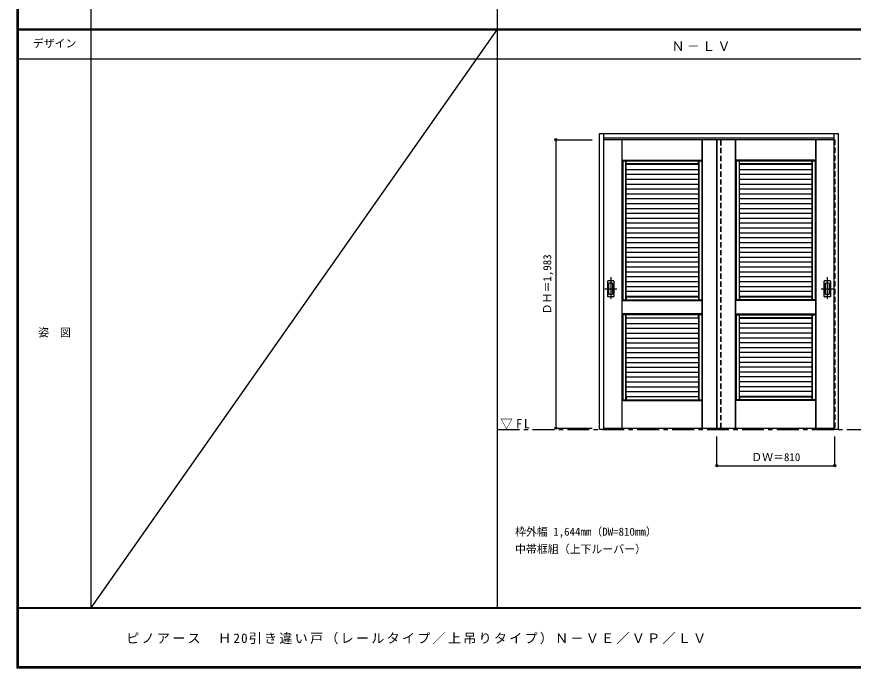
# Model space of a CAD drawing. Units: millimetres, scale not verified. Extents: x -6000 to 154877, y -98226 to 6133.
# Drawn here: x -6000 to -250, y -4205 to 274 of the extents above; entities that cross this region are included whole.
import ezdxf
from ezdxf.enums import TextEntityAlignment as Align

# ---------------------------------------------------------------- set-up
doc = ezdxf.new("R2010")
doc.units = ezdxf.units.MM
doc.header["$LTSCALE"] = 30
doc.header["$PDMODE"] = 32
doc.header["$PDSIZE"] = 15
doc.linetypes.add('CHAIN1', pattern=[8, 5, -1, 1, -1])
doc.linetypes.add('DASHED1', pattern=[1.8, 1.2, -0.6])
for name, color, linetype in [('0-1_通り芯', 4, 'CHAIN1'), ('0-2_扉', 4, 'DASHED1'), ('0-3_仕上げ', 7, 'Continuous'), ('0-4_枠', 3, 'Continuous'), ('0-6_引手', 3, 'Continuous'), ('0-A_文字', 7, 'Continuous'), ('0-B_寸法', 4, 'Continuous'), ('F-1_枠', 6, 'Continuous'), ('F-A_文字', 7, 'Continuous')]:
    doc.layers.add(name, color=color, linetype=linetype)
doc.styles.add('ＭＳ ゴシック', font='')
doc.styles.get('ＭＳ ゴシック').set_extended_font_data('MS Gothic')

msp = doc.modelspace()

# ---------------------------------------------------------------- linework, layer by layer
at = {"layer": '0-1_通り芯'}
for p, q in [((-1917, -1515.5), (-1917, -1677.5)), ((-429, -1515.5), (-429, -1677.5)), ((-1958, -1596.5), (-1876, -1596.5)), ((-470, -1596.5), (-388, -1596.5))]:
    msp.add_line(p, q, dxfattribs=at)
at = {"layer": '0-1_通り芯', "color": 7}
msp.add_line((-2695, -2562.5), (100, -2562.5), dxfattribs=at)
at = {"layer": '0-2_扉'}
for p, q in [((-1968, -571), (-1968, -2554)), ((-1965, -571), (-1968, -571)), ((-1158, -2554), (-1158, -571)), ((-381, -571), (-378, -571)), ((-1968, -2554), (-1965, -2554))]:
    msp.add_line(p, q, dxfattribs=at)
at = {"layer": '0-2_扉', "color": 3, "linetype": 'Continuous'}
for p, q in [((-381, -571), (-1965, -571)), ((-1188, -2554), (-1188, -571)), ((-1965, -2554), (-381, -2554))]:
    msp.add_line(p, q, dxfattribs=at)
at = {"layer": '0-2_扉'}
msp.add_lwpolyline([(-378, -571), (-378, -2554), (-381, -2554)], dxfattribs=at)
at = {"layer": '0-3_仕上げ', "color": 4, "linetype": 'DASHED1'}
for p, q in [((-1966, -2554), (-1966, -571)), ((-1160, -2554), (-1160, -571)), ((-380, -2554), (-380, -571))]:
    msp.add_line(p, q, dxfattribs=at)
at = {"layer": '0-3_仕上げ'}
for p, q in [((-1840, -2554), (-1840, -571)), ((-1839, -712), (-1839, -571)), ((-1838, -711), (-1838, -571)), ((-1288, -711), (-1288, -571)), ((-1287, -712), (-1287, -571)), ((-1286, -2554), (-1286, -571)), ((-1186, -2554), (-1186, -571)), ((-1060, -2554), (-1060, -571)), ((-1059, -712), (-1059, -571)), ((-1058, -711), (-1058, -571)), ((-508, -711), (-508, -571)), ((-507, -712), (-507, -571)), ((-506, -2554), (-506, -571)), ((-1838, -711), (-1839, -712)), ((-1839, -712), (-1836, -715)), ((-1838, -711), (-1288, -711)), ((-1835, -717), (-1835, -1673)), ((-1835, -717), (-1291, -717)), ((-1814, -717), (-1814, -1673)), ((-1813, -739.96), (-1313, -739.96)), ((-1313, -741.46), (-1813, -741.46)), ((-1314, -738), (-1812, -738)), ((-1312, -717), (-1312, -1673)), ((-1291, -717), (-1291, -1673)), ((-1290, -715), (-1287, -712)), ((-1288, -711), (-1287, -712)), ((-1058, -711), (-1059, -712)), ((-1056, -715), (-1059, -712)), ((-508, -711), (-1058, -711)), ((-1055, -717), (-1055, -1673)), ((-1055, -717), (-511, -717)), ((-1034, -717), (-1034, -1673)), ((-1033, -739.96), (-533, -739.96)), ((-533, -741.46), (-1033, -741.46)), ((-534, -738), (-1032, -738)), ((-532, -717), (-532, -1673)), ((-511, -717), (-511, -1673)), ((-507, -712), (-510, -715)), ((-508, -711), (-507, -712)), ((-1313, -777.53), (-1813, -777.53)), ((-533, -777.53), (-1033, -777.53)), ((-1313, -811.03), (-1813, -811.03)), ((-1313, -844.53), (-1813, -844.53)), ((-533, -811.03), (-1033, -811.03)), ((-533, -844.53), (-1033, -844.53)), ((-1313, -878.03), (-1813, -878.03)), ((-1313, -911.53), (-1813, -911.53)), ((-533, -878.03), (-1033, -878.03)), ((-533, -911.53), (-1033, -911.53)), ((-1313, -945.03), (-1813, -945.03)), ((-533, -945.03), (-1033, -945.03)), ((-1313, -978.53), (-1813, -978.53)), ((-1313, -1012.03), (-1813, -1012.03)), ((-533, -978.53), (-1033, -978.53)), ((-533, -1012.03), (-1033, -1012.03)), ((-1313, -1045.53), (-1813, -1045.53)), ((-1313, -1079.03), (-1813, -1079.03)), ((-533, -1045.53), (-1033, -1045.53)), ((-533, -1079.03), (-1033, -1079.03)), ((-1313, -1112.53), (-1813, -1112.53)), ((-1313, -1146.03), (-1813, -1146.03)), ((-533, -1112.53), (-1033, -1112.53)), ((-533, -1146.03), (-1033, -1146.03)), ((-1313, -1179.53), (-1813, -1179.53)), ((-533, -1179.53), (-1033, -1179.53)), ((-1313, -1213.03), (-1813, -1213.03)), ((-1313, -1246.53), (-1813, -1246.53)), ((-533, -1213.03), (-1033, -1213.03)), ((-533, -1246.53), (-1033, -1246.53)), ((-1313, -1280.03), (-1813, -1280.03)), ((-1313, -1313.53), (-1813, -1313.53)), ((-533, -1280.03), (-1033, -1280.03)), ((-533, -1313.53), (-1033, -1313.53)), ((-1313, -1347.03), (-1813, -1347.03)), ((-533, -1347.03), (-1033, -1347.03)), ((-1313, -1380.53), (-1813, -1380.53)), ((-1313, -1414.03), (-1813, -1414.03)), ((-533, -1380.53), (-1033, -1380.53)), ((-533, -1414.03), (-1033, -1414.03)), ((-1313, -1447.53), (-1813, -1447.53)), ((-1313, -1481.03), (-1813, -1481.03)), ((-533, -1447.53), (-1033, -1447.53)), ((-533, -1481.03), (-1033, -1481.03)), ((-1313, -1514.53), (-1813, -1514.53)), ((-1313, -1548.03), (-1813, -1548.03)), ((-533, -1514.53), (-1033, -1514.53)), ((-533, -1548.03), (-1033, -1548.03)), ((-1313, -1581.53), (-1813, -1581.53)), ((-533, -1581.53), (-1033, -1581.53)), ((-1313, -1615.03), (-1813, -1615.03)), ((-1313, -1648.53), (-1813, -1648.53)), ((-1813, -1651), (-1812, -1652)), ((-1812, -1652), (-1812, -1673)), ((-1313, -1651), (-1314, -1652)), ((-533, -1615.03), (-1033, -1615.03)), ((-533, -1648.53), (-1033, -1648.53)), ((-1033, -1651), (-1032, -1652)), ((-1032, -1652), (-1032, -1673)), ((-533, -1651), (-534, -1652)), ((-1836, -1673), (-1839, -1676)), ((-1838, -1677), (-1839, -1676)), ((-1839, -1770), (-1839, -1676)), ((-1838, -1769), (-1838, -1677)), ((-1838, -1677), (-1288, -1677)), ((-1287, -1676), (-1290, -1673)), ((-1288, -1677), (-1287, -1676)), ((-1288, -1769), (-1288, -1677)), ((-1059, -1676), (-1056, -1673)), ((-1058, -1677), (-1059, -1676)), ((-1058, -1769), (-1058, -1677)), ((-508, -1677), (-1058, -1677)), ((-510, -1673), (-507, -1676)), ((-508, -1677), (-507, -1676)), ((-508, -1769), (-508, -1677)), ((-507, -1770), (-507, -1676)), ((-1839, -1770), (-1838, -1769)), ((-1839, -1770), (-1836, -1773)), ((-1288, -1769), (-1838, -1769)), ((-1291, -1775), (-1835, -1775)), ((-1835, -1775), (-1835, -2360)), ((-1814, -1775), (-1814, -2360)), ((-1312, -1775), (-1312, -2360)), ((-1291, -1775), (-1291, -2360)), ((-1287, -1770), (-1288, -1769)), ((-1059, -1770), (-1058, -1769)), ((-1058, -1769), (-508, -1769)), ((-1055, -1775), (-1055, -2360)), ((-1055, -1775), (-511, -1775)), ((-1034, -1775), (-1034, -2360)), ((-532, -1775), (-532, -2360)), ((-511, -1775), (-511, -2360)), ((-507, -1770), (-510, -1773)), ((-507, -1770), (-508, -1769)), ((-1313, -1797.96), (-1813, -1797.96)), ((-1813, -1834.03), (-1313, -1834.03)), ((-1812, -1796), (-1314, -1796)), ((-1033, -1797.96), (-533, -1797.96)), ((-533, -1834.03), (-1033, -1834.03)), ((-534, -1796), (-1032, -1796)), ((-1813, -1867.53), (-1313, -1867.53)), ((-533, -1867.53), (-1033, -1867.53)), ((-1813, -1901.03), (-1313, -1901.03)), ((-1813, -1934.53), (-1313, -1934.53)), ((-533, -1901.03), (-1033, -1901.03)), ((-533, -1934.53), (-1033, -1934.53)), ((-1813, -1968.03), (-1313, -1968.03)), ((-1813, -2001.53), (-1313, -2001.53)), ((-533, -1968.03), (-1033, -1968.03)), ((-533, -2001.53), (-1033, -2001.53)), ((-1813, -2035.03), (-1313, -2035.03)), ((-1813, -2068.53), (-1313, -2068.53)), ((-533, -2035.03), (-1033, -2035.03)), ((-533, -2068.53), (-1033, -2068.53)), ((-1813, -2102.03), (-1313, -2102.03)), ((-533, -2102.03), (-1033, -2102.03)), ((-1813, -2135.53), (-1313, -2135.53)), ((-1813, -2169.03), (-1313, -2169.03)), ((-533, -2135.53), (-1033, -2135.53)), ((-533, -2169.03), (-1033, -2169.03)), ((-1813, -2202.53), (-1313, -2202.53)), ((-1813, -2236.03), (-1313, -2236.03)), ((-533, -2202.53), (-1033, -2202.53)), ((-533, -2236.03), (-1033, -2236.03)), ((-1813, -2269.53), (-1313, -2269.53)), ((-533, -2269.53), (-1033, -2269.53)), ((-1813, -2303.03), (-1313, -2303.03)), ((-1813, -2336.53), (-1313, -2336.53)), ((-1813, -2338), (-1812, -2339)), ((-1314, -2339), (-1812, -2339)), ((-1812, -2339), (-1812, -2360)), ((-1313, -2338), (-1314, -2339)), ((-1314, -2339), (-1314, -2360)), ((-533, -2303.03), (-1033, -2303.03)), ((-533, -2336.53), (-1033, -2336.53)), ((-1033, -2338), (-1032, -2339)), ((-1032, -2339), (-1032, -2360)), ((-1032, -2339), (-534, -2339)), ((-533, -2338), (-534, -2339)), ((-534, -2339), (-534, -2360)), ((-1836, -2360), (-1839, -2363)), ((-1839, -2554), (-1839, -2363)), ((-1838, -2364), (-1839, -2363)), ((-1838, -2554), (-1838, -2364)), ((-1838, -2364), (-1288, -2364)), ((-1287, -2363), (-1290, -2360)), ((-1288, -2364), (-1287, -2363)), ((-1288, -2554), (-1288, -2364)), ((-1287, -2554), (-1287, -2363)), ((-1059, -2363), (-1056, -2360)), ((-1058, -2364), (-1059, -2363)), ((-1059, -2554), (-1059, -2363)), ((-1058, -2554), (-1058, -2364)), ((-508, -2364), (-1058, -2364)), ((-510, -2360), (-507, -2363)), ((-508, -2364), (-507, -2363)), ((-508, -2554), (-508, -2364)), ((-507, -2554), (-507, -2363))]:
    msp.add_line(p, q, dxfattribs=at)
at = {"layer": '0-3_仕上げ', "color": 3}
for p, q in [((-1836, -1673), (-1836, -715)), ((-1836, -715), (-1290, -715)), ((-1813, -1673), (-1813, -715)), ((-1813, -739), (-1313, -739)), ((-1313, -1673), (-1313, -715)), ((-1290, -1673), (-1290, -715)), ((-1056, -1673), (-1056, -715)), ((-510, -715), (-1056, -715)), ((-1033, -1673), (-1033, -715)), ((-1033, -739), (-533, -739)), ((-533, -1673), (-533, -715)), ((-510, -1673), (-510, -715)), ((-1813, -1651), (-1313, -1651)), ((-1033, -1651), (-533, -1651)), ((-1836, -1673), (-1290, -1673)), ((-510, -1673), (-1056, -1673)), ((-1836, -1773), (-1836, -2360)), ((-1290, -1773), (-1836, -1773)), ((-1813, -2360), (-1813, -1773)), ((-1313, -2360), (-1313, -1773)), ((-1290, -1773), (-1290, -2360)), ((-1056, -1773), (-1056, -2360)), ((-1056, -1773), (-510, -1773)), ((-1033, -2360), (-1033, -1773)), ((-533, -2360), (-533, -1773)), ((-510, -1773), (-510, -2360)), ((-1313, -1797), (-1813, -1797)), ((-1033, -1797), (-533, -1797)), ((-1313, -2338), (-1813, -2338)), ((-1033, -2338), (-533, -2338)), ((-1836, -2360), (-1290, -2360)), ((-510, -2360), (-1056, -2360))]:
    msp.add_line(p, q, dxfattribs=at)
at = {"layer": '0-3_仕上げ'}
for points in [[(-1813, -739), (-1812, -738), (-1812, -717)], [(-1313, -739), (-1314, -738), (-1314, -717)], [(-1033, -739), (-1032, -738), (-1032, -717)], [(-533, -739), (-534, -738), (-534, -717)], [(-1812, -1652), (-1314, -1652), (-1314, -1673)], [(-1032, -1652), (-534, -1652), (-534, -1673)], [(-1290, -1773), (-1287, -1770), (-1287, -1676)], [(-1056, -1773), (-1059, -1770), (-1059, -1676)], [(-1813, -1797), (-1812, -1796), (-1812, -1775)], [(-1313, -1797), (-1314, -1796), (-1314, -1775)], [(-1033, -1797), (-1032, -1796), (-1032, -1775)], [(-533, -1797), (-534, -1796), (-534, -1775)]]:
    msp.add_lwpolyline(points, dxfattribs=at)
at = {"layer": '0-4_枠'}
for p, q in [((-1995, -2562.5), (-1995, -527.5)), ((-1995, -527.5), (-351, -527.5)), ((-1965, -2562.5), (-1965, -527.5)), ((-1965, -557.5), (-381, -557.5)), ((-381, -2553.46), (-381, -527.5)), ((-351, -2562.5), (-351, -527.5)), ((-1965, -2562.5), (-1995, -2562.5)), ((-381, -2553.8), (-381, -2553.46))]:
    msp.add_line(p, q, dxfattribs=at)
msp.add_lwpolyline([(-351, -2562.5), (-381, -2562.5), (-381, -2553.8)], dxfattribs=at)
at = {"layer": '0-6_引手'}
for p, q in [((-1938, -1650), (-1938, -1543)), ((-1897.5, -1541.5), (-1936.5, -1541.5)), ((-1896, -1543), (-1896, -1650)), ((-450, -1650), (-450, -1543)), ((-409.5, -1541.5), (-448.5, -1541.5)), ((-408, -1543), (-408, -1650)), ((-1897.5, -1651.5), (-1936.5, -1651.5)), ((-409.5, -1651.5), (-448.5, -1651.5))]:
    msp.add_line(p, q, dxfattribs=at)
at = {"layer": '0-6_引手', "color": 7}
for p, q in [((-1929.5, -1634), (-1929.5, -1559)), ((-1906, -1557.5), (-1928, -1557.5)), ((-1904.5, -1559), (-1904.5, -1634)), ((-441.5, -1634), (-441.5, -1559)), ((-418, -1557.5), (-440, -1557.5)), ((-416.5, -1559), (-416.5, -1634)), ((-1906, -1635.5), (-1928, -1635.5)), ((-418, -1635.5), (-440, -1635.5))]:
    msp.add_line(p, q, dxfattribs=at)
at = {"layer": '0-6_引手'}
for centre, start, end in [((-1936.5, -1543), 90, 180), ((-1897.5, -1543), 0, 90), ((-448.5, -1543), 90, 180), ((-409.5, -1543), 0, 90), ((-1936.5, -1650), 180, 270), ((-1897.5, -1650), 270, 0), ((-448.5, -1650), 180, 270), ((-409.5, -1650), 270, 0)]:
    msp.add_arc(centre, 1.5, start, end, dxfattribs=at)
at = {"layer": '0-6_引手', "color": 7}
for centre, start, end in [((-1928, -1559), 90, 180), ((-1906, -1559), 0, 90), ((-440, -1559), 90, 180), ((-418, -1559), 0, 90), ((-1928, -1634), 180, 270), ((-1906, -1634), 270, 0), ((-440, -1634), 180, 270), ((-418, -1634), 270, 0)]:
    msp.add_arc(centre, 1.5, start, end, dxfattribs=at)
at = {"layer": '0-B_寸法'}
for p, q in [((-2295, -571), (-2045, -571)), ((-2295, -571), (-2295, -2554)), ((-2295, -2554), (-2045, -2554)), ((-1188, -2812.5), (-1188, -2612.5)), ((-378, -2812.5), (-378, -2612.5)), ((-1188, -2812.5), (-378, -2812.5))]:
    msp.add_line(p, q, dxfattribs=at)
at = {"layer": '0-B_寸法', "color": 7}
for p in [(-2295, -571), (-2295, -2554), (-1188, -2812.5), (-378, -2812.5)]:
    msp.add_point(p, dxfattribs=at)
at = {"layer": 'F-1_枠'}
for p, q in [((-6000, 4175), (-6000, -4205)), ((-5995, 4175), (-5995, -4205)), ((-5990, 4175), (-5990, -4205)), ((-5490, 4175), (-5490, -3790)), ((-2695, -3790), (-2695, 4175)), ((-6000, 190.5), (5700, 190.5)), ((-6000, 187.5), (5700, 187.5)), ((-6000, 184.5), (5700, 184.5)), ((-6000, -15.5), (5700, -15.5)), ((5700, -3790), (-6000, -3790)), ((5700, -3795), (-6000, -3795)), ((5700, -4195), (-6000, -4195)), ((5700, -4200), (-6000, -4200)), ((5700, -4205), (-6000, -4205))]:
    msp.add_line(p, q, dxfattribs=at)
at = {"layer": 'F-A_文字'}
msp.add_line((-2695, 190.5), (-5490, -3790), dxfattribs=at)

# ---------------------------------------------------------------- texts
at = {"layer": '0-A_文字', "style": 'ＭＳ ゴシック'}
for s, p in [('枠外幅 1,644mm（DW=810mm）', (-2575, -3310)), ('中帯框組（上下ルーバー）', (-2575, -3430))]:
    msp.add_text(s, height=54.99, dxfattribs=at).set_placement(p, align=Align.BOTTOM_LEFT)
at = {"layer": '0-A_文字', "char_height": 65.98, "attachment_point": 7, "style": 'ＭＳ ゴシック'}
for s, insert in [('\\T1.17;Ｎ－ＬＶ', (-1500, 39.5)), ('\\T1.26;\\W0.95;▽FL', (-2676.25, -2562.5))]:
    msp.add_mtext(s, dxfattribs=dict(at, insert=insert))
at = {"layer": '0-B_寸法', "color": 7, "style": 'ＭＳ ゴシック'}
msp.add_text('ＤＨ＝1,983', height=54.99, rotation=90, dxfattribs=at).set_placement((-2310, -1771.75), align=Align.BOTTOM_LEFT)
msp.add_text('ＤＷ＝810', height=54.99, dxfattribs=at).set_placement((-951.75, -2797.5), align=Align.BOTTOM_LEFT)
at = {"layer": 'F-A_文字', "style": 'ＭＳ ゴシック'}
for s, p in [('デザイン', (-5890, 47)), ('姿\u3000図', (-5852.5, -1940.25))]:
    msp.add_text(s, height=54.99, dxfattribs=at).set_placement(p, align=Align.BOTTOM_LEFT)
at = {"layer": 'F-A_文字', "insert": (-5247.55, -4040), "char_height": 65.98, "attachment_point": 7, "style": 'ＭＳ ゴシック'}
msp.add_mtext('\\T1.17;ピノアース\u3000Ｈ20引き違い戸（レールタイプ／上吊りタイプ）Ｎ－ＶＥ／ＶＰ／ＬＶ', dxfattribs=at)

doc.saveas('drawing.dxf')
